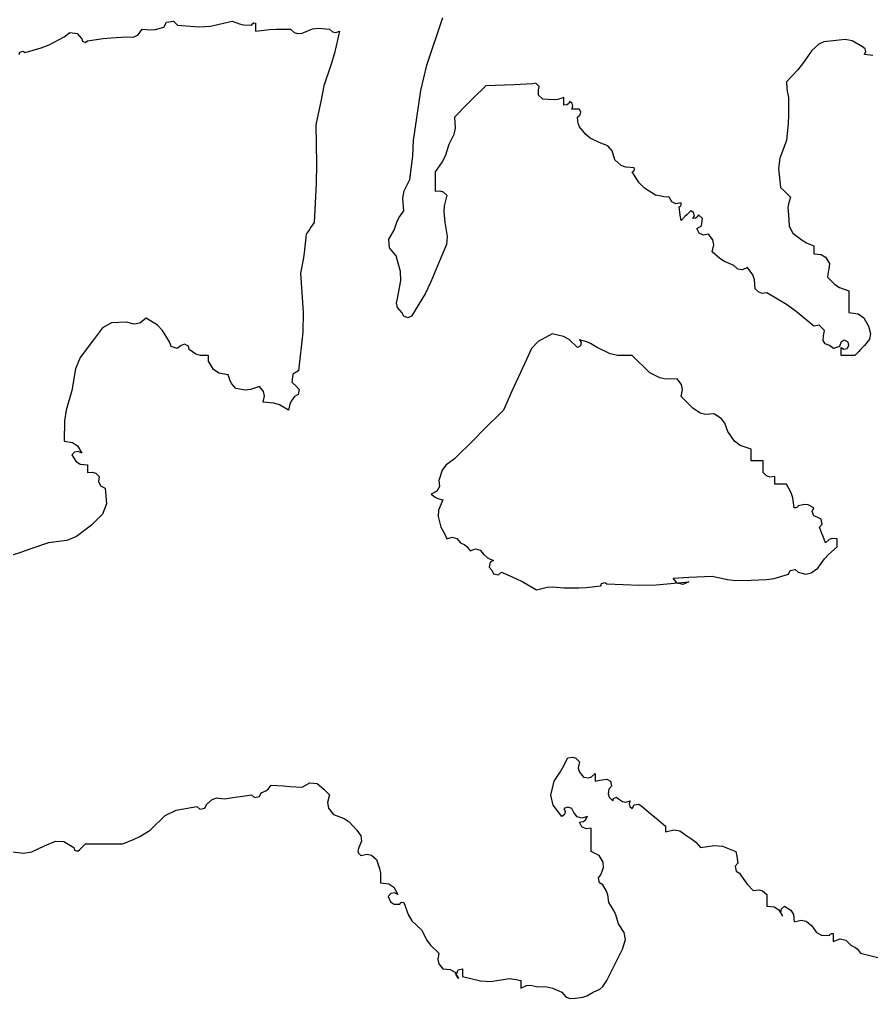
# Model space of a CAD drawing. Header units: millimetres. Extents: x 539196 to 807275, y 431843 to 1156631.
# Drawn here: x 624027.8 to 624192.4, y 519094.2 to 519283.2 of the extents above; entities that cross this region are included whole.
import ezdxf

# ---------------------------------------------------------------- set-up
doc = ezdxf.new("R2010")
doc.units = ezdxf.units.MM
doc.header["$MEASUREMENT"] = 0

# ---------------------------------------------------------------- blocks, each defined once
blk = doc.blocks.new('nhgjnj')
for p, q in [((94.0377, 4.0018), (94.0698, 4.1269)), ((90.8465, 4.0454), (90.8425, 4.0156)), ((90.8147, 4.0087), (90.7944, 3.9714)), ((90.822, 4.0175), (90.8147, 4.0087)), ((90.8319, 4.02), (90.822, 4.0175)), ((90.8425, 4.0156), (90.8319, 4.02)), ((91.7651, 3.9935), (91.7786, 4.0127)), ((91.7786, 4.0127), (91.808, 4.0295)), ((91.808, 4.0295), (91.8354, 4.0367)), ((91.8354, 4.0367), (91.8549, 4.0328)), ((91.8549, 4.0328), (91.8775, 4.0156)), ((91.8775, 4.0156), (91.8914, 4.0018)), ((90.7944, 3.9714), (90.7894, 3.9468)), ((91.7594, 3.9601), (91.7651, 3.9935)), ((91.8914, 4.0018), (91.8983, 3.9948)), ((91.8983, 3.9948), (91.9122, 3.9809)), ((91.9122, 3.9809), (91.9122, 3.9615)), ((94.0099, 3.967), (94.0174, 3.9832)), ((94.0174, 3.9832), (94.0236, 3.9909)), ((94.0236, 3.9909), (94.0377, 4.0018)), ((90.7894, 3.9468), (90.7939, 3.9045)), ((91.6704, 3.9261), (91.683, 3.9601)), ((91.683, 3.9601), (91.7136, 3.9601)), ((91.7136, 3.9601), (91.7288, 3.9601)), ((91.7288, 3.9601), (91.7594, 3.9601)), ((91.8653, 3.9575), (91.8583, 3.9436)), ((91.8583, 3.9436), (91.8636, 3.9323)), ((91.8775, 3.9601), (91.8653, 3.9575)), ((91.8874, 3.9543), (91.8775, 3.9601)), ((91.8844, 3.9323), (91.8904, 3.9421)), ((91.8904, 3.9421), (91.8874, 3.9543)), ((91.9122, 3.9615), (91.9122, 3.9517)), ((91.9122, 3.9517), (91.9122, 3.9323)), ((93.9869, 3.9285), (93.9915, 3.9492)), ((93.9915, 3.9492), (94.0099, 3.967)), ((90.7939, 3.9045), (90.7979, 3.8712)), ((91.6344, 3.8837), (91.6598, 3.9095)), ((91.6598, 3.9095), (91.6704, 3.9261)), ((91.8636, 3.9323), (91.8803, 3.9268)), ((91.8876, 3.905), (91.8775, 3.8906)), ((91.8803, 3.9268), (91.8876, 3.905)), ((91.8955, 3.9323), (91.8844, 3.9323)), ((91.9011, 3.9323), (91.8955, 3.9323)), ((91.9122, 3.9323), (91.9011, 3.9323)), ((92.5651, 3.9184), (92.5632, 3.9009)), ((92.5632, 3.9009), (92.567, 3.8895)), ((92.5763, 3.9184), (92.5651, 3.9184)), ((92.5818, 3.9184), (92.5763, 3.9184)), ((92.5929, 3.9184), (92.5818, 3.9184)), ((92.6205, 3.8876), (92.5929, 3.9184)), ((93.9674, 3.8984), (93.9682, 3.9045)), ((93.9697, 3.8936), (93.9674, 3.8984)), ((93.9682, 3.9045), (93.9793, 3.9045)), ((93.9793, 3.9045), (93.9849, 3.9045)), ((93.9849, 3.9045), (93.996, 3.9045)), ((93.996, 3.9045), (93.9869, 3.9285)), ((90.7979, 3.8712), (90.8061, 3.853)), ((91.5534, 3.8612), (91.5633, 3.8771)), ((91.5633, 3.8771), (91.5857, 3.8906)), ((91.5857, 3.8906), (91.6052, 3.888)), ((91.6052, 3.888), (91.6149, 3.8866)), ((91.6149, 3.8866), (91.6344, 3.8837)), ((91.8233, 3.8729), (91.8049, 3.8545)), ((91.8427, 3.8698), (91.8233, 3.8729)), ((91.8589, 3.8682), (91.8427, 3.8698)), ((91.8712, 3.8757), (91.8589, 3.8682)), ((91.8775, 3.8906), (91.8712, 3.8757)), ((92.5128, 3.8652), (92.495, 3.8616)), ((92.5235, 3.8559), (92.5128, 3.8652)), ((92.5457, 3.8642), (92.5235, 3.8559)), ((92.5568, 3.8684), (92.5457, 3.8642)), ((92.579, 3.8767), (92.5568, 3.8684)), ((92.567, 3.8895), (92.579, 3.8767)), ((92.6361, 3.8734), (92.6205, 3.8876)), ((92.6693, 3.8489), (92.6361, 3.8734)), ((93.9752, 3.8906), (93.9697, 3.8936)), ((93.9737, 3.862), (93.9752, 3.8906)), ((90.8061, 3.853), (90.8286, 3.8281)), ((91.5161, 3.8178), (91.5232, 3.835)), ((91.5232, 3.835), (91.5343, 3.835)), ((91.5343, 3.835), (91.5399, 3.835)), ((91.5399, 3.835), (91.551, 3.835)), ((91.551, 3.835), (91.5534, 3.8612)), ((91.808, 3.835), (91.7559, 3.7721)), ((91.8049, 3.8545), (91.808, 3.835)), ((92.454, 3.835), (92.4443, 3.8149)), ((92.4679, 3.8296), (92.454, 3.835)), ((92.4824, 3.8354), (92.4679, 3.8296)), ((92.4887, 3.8489), (92.4824, 3.8354)), ((92.495, 3.8616), (92.4887, 3.8489)), ((92.6859, 3.826), (92.6693, 3.8489)), ((93.9404, 3.8281), (93.9639, 3.8444)), ((93.9639, 3.8444), (93.9737, 3.862)), ((90.8286, 3.8281), (90.8756, 3.7954)), ((90.8756, 3.7954), (90.8981, 3.7771)), ((91.5024, 3.7934), (91.5119, 3.8094)), ((91.5119, 3.8094), (91.5161, 3.8178)), ((92.4443, 3.8149), (92.4426, 3.8014)), ((92.4426, 3.8014), (92.4471, 3.7795)), ((92.6832, 3.7795), (92.6897, 3.8071)), ((92.6897, 3.8071), (92.6859, 3.826)), ((93.9203, 3.7904), (93.9243, 3.8082)), ((93.9243, 3.8082), (93.9404, 3.8281)), ((90.8981, 3.7771), (90.9398, 3.7378)), ((91.453, 3.7475), (91.4776, 3.7607)), ((91.4776, 3.7607), (91.5024, 3.7934)), ((91.7559, 3.7721), (91.732, 3.7384)), ((92.4192, 3.7606), (92.4015, 3.7547)), ((92.454, 3.7656), (92.4192, 3.7606)), ((92.4471, 3.7795), (92.4525, 3.7765)), ((92.4525, 3.7765), (92.4548, 3.7717)), ((92.4548, 3.7717), (92.454, 3.7656)), ((92.6739, 3.7688), (92.6832, 3.7795)), ((92.6775, 3.751), (92.6739, 3.7688)), ((93.8845, 3.7533), (93.9005, 3.7632)), ((93.9005, 3.7632), (93.9266, 3.7656)), ((93.9266, 3.7656), (93.9203, 3.7904)), ((90.9398, 3.7378), (90.9621, 3.7393)), ((90.9621, 3.7393), (90.9733, 3.7407)), ((90.9733, 3.7407), (90.9953, 3.7447)), ((90.9953, 3.7447), (91.0565, 3.7456)), ((91.0565, 3.7456), (91.0873, 3.7442)), ((91.0873, 3.7442), (91.1481, 3.7378)), ((91.1481, 3.7378), (91.2109, 3.7139)), ((91.3149, 3.717), (91.3287, 3.7309)), ((91.3287, 3.7309), (91.3357, 3.7378)), ((91.3357, 3.7378), (91.3496, 3.7517)), ((91.3496, 3.7517), (91.3737, 3.7445)), ((91.3737, 3.7445), (91.387, 3.743)), ((91.387, 3.743), (91.4121, 3.7447)), ((91.4121, 3.7447), (91.453, 3.7475)), ((91.732, 3.7384), (91.6899, 3.6683)), ((92.4015, 3.7547), (92.3706, 3.7378)), ((92.3706, 3.7378), (92.3706, 3.7211)), ((92.6902, 3.7447), (92.6775, 3.751)), ((92.7054, 3.6935), (92.6902, 3.7447)), ((93.871, 3.7309), (93.8845, 3.7533)), ((93.8806, 3.7204), (93.871, 3.7309)), ((91.2109, 3.7139), (91.2481, 3.7092)), ((91.2481, 3.7092), (91.3149, 3.717)), ((92.354, 3.6961), (92.3429, 3.6961)), ((92.3429, 3.6961), (92.3448, 3.6787)), ((92.3595, 3.6961), (92.354, 3.6961)), ((92.3706, 3.6961), (92.3595, 3.6961)), ((92.3706, 3.7211), (92.3706, 3.7128)), ((92.3706, 3.7128), (92.3706, 3.6961)), ((92.7098, 3.6662), (92.7054, 3.6935)), ((93.871, 3.6683), (93.8733, 3.6944)), ((93.8733, 3.6944), (93.8833, 3.7104)), ((93.8929, 3.718), (93.8806, 3.7204)), ((93.8833, 3.7104), (93.9057, 3.7239)), ((93.9057, 3.7239), (93.8929, 3.718)), ((91.6899, 3.6683), (91.6919, 3.6509)), ((92.304, 3.6545), (92.2873, 3.6545)), ((92.2873, 3.6545), (92.2873, 3.6378)), ((92.3123, 3.6545), (92.304, 3.6545)), ((92.329, 3.6545), (92.3123, 3.6545)), ((92.341, 3.6672), (92.329, 3.6545)), ((92.3448, 3.6787), (92.341, 3.6672)), ((92.711, 3.6128), (92.7098, 3.6662)), ((93.816, 3.6531), (93.8293, 3.6683)), ((93.8293, 3.6683), (93.846, 3.6683)), ((93.846, 3.6683), (93.8543, 3.6683)), ((93.8543, 3.6683), (93.871, 3.6683)), ((91.6436, 3.6246), (91.6258, 3.6182)), ((91.676, 3.6267), (91.6436, 3.6246)), ((91.6881, 3.6394), (91.676, 3.6267)), ((91.6919, 3.6509), (91.6881, 3.6394)), ((92.2873, 3.6378), (92.2873, 3.6294)), ((92.2873, 3.6294), (92.2873, 3.6128)), ((93.7923, 3.5981), (93.8154, 3.6197)), ((93.8122, 3.6397), (93.816, 3.6531)), ((93.8154, 3.6197), (93.8122, 3.6397)), ((91.6258, 3.6182), (91.5996, 3.5989)), ((91.5996, 3.5989), (91.6087, 3.5814)), ((92.2456, 3.6128), (92.2324, 3.5733)), ((92.2623, 3.6128), (92.2456, 3.6128)), ((92.2706, 3.6128), (92.2623, 3.6128)), ((92.2873, 3.6128), (92.2706, 3.6128)), ((92.7122, 3.5569), (92.711, 3.6128)), ((93.7529, 3.5711), (93.7796, 3.5882)), ((93.7796, 3.5882), (93.7923, 3.5981)), ((91.5927, 3.5503), (91.5786, 3.5169)), ((91.6062, 3.5645), (91.5927, 3.5503)), ((91.6087, 3.5814), (91.6062, 3.5645)), ((92.2173, 3.5532), (92.1831, 3.5294)), ((92.2324, 3.5733), (92.2173, 3.5532)), ((92.7093, 3.5284), (92.7122, 3.5569)), ((93.6578, 3.5105), (93.6765, 3.5572)), ((93.6765, 3.5572), (93.693, 3.5607)), ((93.693, 3.5607), (93.7014, 3.5621)), ((93.7014, 3.5621), (93.7182, 3.5642)), ((93.7182, 3.5642), (93.7289, 3.5549)), ((93.7289, 3.5549), (93.7466, 3.5584)), ((93.7466, 3.5584), (93.7529, 3.5711)), ((91.5786, 3.5169), (91.5683, 3.5007)), ((92.1534, 3.5185), (92.1385, 3.5069)), ((92.1831, 3.5294), (92.1534, 3.5185)), ((92.6971, 3.4739), (92.7093, 3.5284)), ((91.5683, 3.5007), (91.5441, 3.4739)), ((92.1385, 3.5069), (92.1206, 3.4808)), ((92.1206, 3.4808), (92.1225, 3.4492)), ((93.6546, 3.4819), (93.6578, 3.5105)), ((93.6626, 3.4322), (93.6546, 3.4819)), ((91.5019, 3.4755), (91.4816, 3.46)), ((91.4816, 3.46), (91.4847, 3.4416)), ((91.5191, 3.4793), (91.5019, 3.4755)), ((91.5441, 3.4739), (91.5191, 3.4793)), ((92.1225, 3.4492), (92.1174, 3.4307)), ((92.7002, 3.4183), (92.6971, 3.4739)), ((91.426, 3.4391), (91.4121, 3.4252)), ((91.4121, 3.4252), (91.4207, 3.4202)), ((91.4207, 3.4202), (91.4246, 3.4143)), ((91.4246, 3.4143), (91.426, 3.4044)), ((91.4513, 3.4355), (91.426, 3.4391)), ((91.4607, 3.4183), (91.4513, 3.4355)), ((91.4773, 3.4268), (91.4607, 3.4183)), ((91.4847, 3.4416), (91.4773, 3.4268)), ((92.1174, 3.4307), (92.0998, 3.4044)), ((92.7015, 3.3905), (92.7002, 3.4183)), ((93.6352, 3.4048), (93.6437, 3.4148)), ((93.6437, 3.4148), (93.6626, 3.4322)), ((91.404, 3.4073), (91.3982, 3.3974)), ((91.3982, 3.3974), (91.4121, 3.3836)), ((91.4162, 3.4104), (91.404, 3.4073)), ((91.4121, 3.3836), (91.419, 3.3766)), ((91.426, 3.4044), (91.4162, 3.4104)), ((91.419, 3.3766), (91.4329, 3.3627)), ((92.0747, 3.3794), (92.0581, 3.3627)), ((92.0831, 3.3877), (92.0747, 3.3794)), ((92.0998, 3.4044), (92.0831, 3.3877)), ((92.7041, 3.3349), (92.7015, 3.3905)), ((92.7279, 3.2742), (92.7179, 3.3905)), ((92.7179, 3.3905), (92.7267, 3.3693)), ((93.6028, 3.3583), (93.6209, 3.3836)), ((93.6209, 3.3836), (93.6352, 3.4048)), ((91.3736, 3.3444), (91.3662, 3.3295)), ((91.3766, 3.3636), (91.3704, 3.3627)), ((91.3704, 3.3627), (91.3736, 3.3444)), ((91.3813, 3.3612), (91.3766, 3.3636)), ((91.3843, 3.3558), (91.3813, 3.3612)), ((91.4037, 3.3587), (91.3843, 3.3558)), ((91.4135, 3.3601), (91.4037, 3.3587)), ((91.4329, 3.3627), (91.4135, 3.3601)), ((92.0159, 3.3644), (91.9956, 3.3488)), ((91.9956, 3.3488), (91.9973, 3.3091)), ((92.0331, 3.3682), (92.0159, 3.3644)), ((92.0581, 3.3627), (92.0331, 3.3682)), ((92.7217, 3.3495), (92.7041, 3.3349)), ((92.7267, 3.3693), (92.7217, 3.3495)), ((93.5989, 3.3371), (93.6028, 3.3583)), ((91.3496, 3.321), (91.348, 3.3015)), ((91.3662, 3.3295), (91.3496, 3.321)), ((91.9973, 3.3091), (91.9926, 3.2871)), ((93.5584, 3.2738), (93.5862, 3.3072)), ((93.5862, 3.3072), (93.5945, 3.3072)), ((93.5945, 3.3072), (93.5987, 3.3072)), ((93.5987, 3.3072), (93.607, 3.3072)), ((93.607, 3.3072), (93.5989, 3.3371)), ((91.3426, 3.2724), (91.3177, 3.2324)), ((91.3466, 3.2917), (91.3426, 3.2724)), ((91.348, 3.3015), (91.3466, 3.2917)), ((91.9926, 3.2871), (91.9747, 3.2516)), ((92.7293, 3.2154), (92.7279, 3.2742)), ((93.5445, 3.2571), (93.5584, 3.2738)), ((91.9747, 3.2516), (91.9497, 3.2266)), ((93.5167, 3.2238), (93.5445, 3.2571)), ((91.2993, 3.214), (91.2593, 3.1891)), ((91.3177, 3.2324), (91.2993, 3.214)), ((91.9372, 3.2141), (91.9122, 3.1891)), ((91.9497, 3.2266), (91.9372, 3.2141)), ((92.7249, 3.0988), (92.7293, 3.2154)), ((93.5075, 3.213), (93.5167, 3.2238)), ((93.511, 3.1954), (93.5075, 3.213)), ((91.2454, 3.196), (91.2436, 3.1661)), ((91.2515, 3.1969), (91.2454, 3.196)), ((91.2563, 3.1945), (91.2515, 3.1969)), ((91.2593, 3.1891), (91.2563, 3.1945)), ((91.9122, 3.1891), (91.9125, 3.1378)), ((93.5009, 3.166), (93.4959, 3.1821)), ((93.4959, 3.1821), (93.5065, 3.1778)), ((93.5065, 3.1778), (93.5164, 3.1802)), ((93.5237, 3.1891), (93.511, 3.1954)), ((93.5164, 3.1802), (93.5237, 3.1891)), ((91.2369, 3.1494), (91.2176, 3.1266)), ((91.2436, 3.1661), (91.2369, 3.1494)), ((91.9125, 3.1378), (91.9064, 3.1103)), ((93.4834, 3.1336), (93.489, 3.1404)), ((93.4874, 3.1218), (93.4834, 3.1336)), ((93.489, 3.1404), (93.4989, 3.1541)), ((93.4989, 3.1541), (93.5009, 3.166)), ((93.9335, 3.1404), (93.9015, 3.1303)), ((93.9639, 3.1607), (93.9335, 3.1404)), ((93.9887, 3.1645), (93.9639, 3.1607)), ((94.0238, 3.1543), (93.9887, 3.1645)), ((94.0683, 3.1321), (94.0238, 3.1543)), ((91.1677, 3.102), (91.1551, 3.071)), ((91.1854, 3.1177), (91.1677, 3.102)), ((91.2176, 3.1266), (91.1854, 3.1177)), ((91.9064, 3.1103), (91.8844, 3.064)), ((92.7194, 3.0919), (92.7249, 3.0988)), ((93.4195, 3.0988), (93.4258, 3.1115)), ((93.4215, 3.082), (93.4195, 3.0988)), ((93.4258, 3.1115), (93.4435, 3.115)), ((93.4435, 3.115), (93.4542, 3.1057)), ((93.4542, 3.1057), (93.4717, 3.1035)), ((93.4717, 3.1035), (93.4833, 3.1074)), ((93.4833, 3.1074), (93.4959, 3.1196)), ((93.4959, 3.1196), (93.4874, 3.1218)), ((93.8175, 3.0979), (93.7946, 3.0849)), ((93.8309, 3.1024), (93.8175, 3.0979)), ((93.8571, 3.1057), (93.8309, 3.1024)), ((93.8858, 3.1232), (93.8571, 3.1057)), ((93.9015, 3.1303), (93.8858, 3.1232)), ((94.0905, 3.121), (94.0683, 3.1321)), ((94.1349, 3.0988), (94.0905, 3.121)), ((94.1564, 3.0848), (94.1349, 3.0988)), ((91.1551, 3.071), (91.1396, 3.039)), ((91.8844, 3.064), (91.8704, 3.0406)), ((92.7233, 3.0801), (92.7194, 3.0919)), ((92.7318, 3.0779), (92.7233, 3.0801)), ((92.7371, 3.0253), (92.7318, 3.0779)), ((93.4229, 3.0736), (93.4215, 3.082)), ((93.4264, 3.0571), (93.4229, 3.0736)), ((93.6904, 3.071), (93.6848, 3.0599)), ((93.7145, 3.0852), (93.6904, 3.071)), ((93.7335, 3.0871), (93.7145, 3.0852)), ((93.7599, 3.0779), (93.7335, 3.0871)), ((93.7705, 3.0686), (93.7599, 3.0779)), ((93.7883, 3.0722), (93.7705, 3.0686)), ((93.7946, 3.0849), (93.7883, 3.0722)), ((94.1661, 3.0735), (94.1564, 3.0848)), ((94.1766, 3.0501), (94.1661, 3.0735)), ((91.1396, 3.039), (91.1274, 3.0237)), ((91.8704, 3.0406), (91.8646, 3.0277)), ((93.4107, 3.0443), (93.3987, 3.0571)), ((93.3987, 3.0571), (93.4098, 3.0571)), ((93.4098, 3.0571), (93.4153, 3.0571)), ((93.4145, 3.0329), (93.4107, 3.0443)), ((93.4126, 3.0154), (93.4145, 3.0329)), ((93.4153, 3.0571), (93.4264, 3.0571)), ((93.5639, 3.0231), (93.5515, 3.0293)), ((93.5515, 3.0293), (93.5582, 3.0102)), ((93.6265, 3.0432), (93.5931, 3.0432)), ((93.5931, 3.0432), (93.5963, 3.0248)), ((93.6432, 3.0432), (93.6265, 3.0432)), ((93.6765, 3.0432), (93.6432, 3.0432)), ((93.6821, 3.0543), (93.6765, 3.0432)), ((93.6848, 3.0599), (93.6821, 3.0543)), ((94.1897, 3.0273), (94.1766, 3.0501)), ((91.0476, 3.0059), (91.037, 3.0015)), ((91.037, 3.0015), (91.037, 2.9904)), ((91.0575, 3.0034), (91.0476, 3.0059)), ((91.0648, 2.9946), (91.0575, 3.0034)), ((91.079, 2.995), (91.0648, 2.9946)), ((91.0863, 2.9965), (91.079, 2.995)), ((91.0995, 3.0015), (91.0863, 2.9965)), ((91.1274, 3.0237), (91.0995, 3.0015)), ((91.8844, 2.9946), (91.856, 2.965)), ((91.8646, 3.0277), (91.8566, 3.0015)), ((91.8566, 3.0015), (91.8664, 3.0075)), ((91.8664, 3.0075), (91.8786, 3.0045)), ((91.8786, 3.0045), (91.8844, 2.9946)), ((92.7385, 2.9988), (92.7371, 3.0253)), ((92.7388, 2.946), (92.7385, 2.9988)), ((93.3449, 2.9887), (93.357, 3.0015)), ((93.357, 3.0015), (93.3795, 2.9971)), ((93.3795, 2.9971), (93.3948, 3.0009)), ((93.3948, 3.0009), (93.4126, 3.0154)), ((93.5533, 2.9934), (93.5376, 2.9807)), ((93.5582, 3.0102), (93.5533, 2.9934)), ((93.5698, 3.0152), (93.5639, 3.0231)), ((93.5723, 3.0015), (93.5698, 3.0152)), ((93.5889, 3.01), (93.5723, 3.0015)), ((93.5963, 3.0248), (93.5889, 3.01)), ((94.1942, 3.0138), (94.1897, 3.0273)), ((94.1975, 2.9876), (94.1942, 3.0138)), ((91.0165, 2.9756), (91.0092, 2.9668)), ((91.0092, 2.9668), (91.0179, 2.9617)), ((91.0264, 2.9781), (91.0165, 2.9756)), ((91.0179, 2.9617), (91.0218, 2.9559)), ((91.037, 2.9737), (91.0264, 2.9781)), ((91.037, 2.9904), (91.037, 2.9849)), ((91.037, 2.9849), (91.037, 2.9737)), ((91.856, 2.965), (91.8448, 2.9443)), ((93.3411, 2.9773), (93.3449, 2.9887)), ((93.3431, 2.9598), (93.3411, 2.9773)), ((93.3773, 2.9419), (93.3431, 2.9598)), ((93.524, 2.9744), (93.5182, 2.9599)), ((93.5182, 2.9599), (93.5237, 2.946)), ((93.5376, 2.9807), (93.524, 2.9744)), ((94.1929, 2.9525), (94.1989, 2.9665)), ((94.1989, 2.9665), (94.1975, 2.9876)), ((91.0064, 2.946), (90.9953, 2.946)), ((90.9953, 2.946), (91.0021, 2.9246)), ((91.0021, 2.9246), (91.0036, 2.9128)), ((91.012, 2.946), (91.0064, 2.946)), ((91.0231, 2.946), (91.012, 2.946)), ((91.0218, 2.9559), (91.0231, 2.946)), ((91.8448, 2.9443), (91.8358, 2.9043)), ((92.7352, 2.9071), (92.7388, 2.946)), ((93.394, 2.9322), (93.3773, 2.9419)), ((93.4264, 2.9112), (93.394, 2.9322)), ((93.5515, 2.939), (93.5113, 2.9072)), ((93.5237, 2.946), (93.5343, 2.9503)), ((93.5343, 2.9503), (93.5442, 2.9478)), ((93.5442, 2.9478), (93.5515, 2.939)), ((94.1624, 2.9048), (94.1766, 2.939)), ((94.1766, 2.939), (94.1929, 2.9525)), ((91.0023, 2.8904), (91.0019, 2.8707)), ((91.0036, 2.9128), (91.0023, 2.8904)), ((91.8358, 2.9043), (91.8632, 2.8543)), ((92.7367, 2.8866), (92.7352, 2.9071)), ((93.4763, 2.8995), (93.4264, 2.9112)), ((93.5113, 2.9072), (93.4763, 2.8995)), ((94.158, 2.8857), (94.1624, 2.9048)), ((90.9559, 2.8574), (90.945, 2.8465)), ((90.9676, 2.8557), (90.9559, 2.8574)), ((90.9872, 2.8561), (90.9676, 2.8557)), ((91.0019, 2.8707), (90.9872, 2.8561)), ((91.8632, 2.8543), (91.8883, 2.831)), ((92.7457, 2.8487), (92.7367, 2.8866)), ((94.1558, 2.8487), (94.158, 2.8857)), ((90.945, 2.8465), (90.9467, 2.8348)), ((90.9467, 2.8348), (90.9498, 2.7682)), ((91.8883, 2.831), (91.94, 2.807)), ((92.7179, 2.8002), (92.7457, 2.8487)), ((94.1514, 2.8268), (94.1558, 2.8487)), ((94.153, 2.8133), (94.1514, 2.8268)), ((91.94, 2.807), (92.0066, 2.7763)), ((92.7053, 2.7751), (92.7179, 2.8002)), ((94.1314, 2.7766), (94.1349, 2.7931)), ((94.1349, 2.7931), (94.1461, 2.7931)), ((94.1461, 2.7931), (94.1516, 2.7931)), ((94.1516, 2.7931), (94.1627, 2.7931)), ((94.1627, 2.7931), (94.153, 2.8133)), ((90.9498, 2.7682), (90.9512, 2.7348)), ((92.0066, 2.7763), (92.0399, 2.761)), ((92.0399, 2.761), (92.1067, 2.7306)), ((92.6832, 2.7237), (92.7053, 2.7751)), ((94.128, 2.7515), (94.13, 2.7682)), ((94.1383, 2.6855), (94.128, 2.7515)), ((94.13, 2.7682), (94.1314, 2.7766)), ((90.9512, 2.7348), (90.9537, 2.6681)), ((92.1067, 2.7306), (92.1762, 2.6612)), ((92.6925, 2.713), (92.6832, 2.7237)), ((92.6314, 2.6734), (92.6358, 2.6807)), ((92.6358, 2.6807), (92.6415, 2.6959)), ((92.6415, 2.6959), (92.6478, 2.6832)), ((92.6478, 2.6832), (92.6656, 2.6797)), ((92.6656, 2.6797), (92.6763, 2.689)), ((92.6763, 2.689), (92.689, 2.6952)), ((92.689, 2.6952), (92.6925, 2.713)), ((94.1368, 2.6496), (94.1383, 2.6855)), ((90.9537, 2.6681), (90.9978, 2.6233)), ((92.1762, 2.6612), (92.2109, 2.6264)), ((92.6001, 2.6316), (92.6049, 2.6485)), ((92.6049, 2.6485), (92.6207, 2.6612)), ((92.6207, 2.6612), (92.6314, 2.6734)), ((94.121, 2.5848), (94.1368, 2.6496)), ((90.9978, 2.6233), (91.02, 2.6011)), ((92.2109, 2.6264), (92.2803, 2.557)), ((92.5927, 2.6017), (92.6068, 2.6125)), ((92.6068, 2.6125), (92.6001, 2.6316)), ((91.02, 2.6011), (91.0648, 2.557)), ((92.5633, 2.5651), (92.579, 2.5778)), ((92.579, 2.5778), (92.5865, 2.594)), ((92.5865, 2.594), (92.5927, 2.6017)), ((94.0969, 2.5702), (94.0933, 2.5848)), ((94.0933, 2.5848), (94.1044, 2.5848)), ((94.1044, 2.5848), (94.1099, 2.5848)), ((94.1099, 2.5848), (94.121, 2.5848)), ((91.0648, 2.557), (91.1045, 2.5588)), ((91.1045, 2.5588), (91.1266, 2.5541)), ((91.1266, 2.5541), (91.162, 2.5361)), ((92.2803, 2.557), (92.3022, 2.5261)), ((92.5584, 2.5483), (92.5633, 2.5651)), ((92.5651, 2.5292), (92.5584, 2.5483)), ((94.0933, 2.5153), (94.0956, 2.5414)), ((94.0956, 2.5414), (94.1056, 2.5573)), ((94.1154, 2.5629), (94.0969, 2.5702)), ((94.1056, 2.5573), (94.128, 2.5709)), ((94.128, 2.5709), (94.1154, 2.5629)), ((90.881, 2.4578), (90.7105, 2.5153)), ((91.162, 2.5361), (91.2036, 2.5234)), ((91.2036, 2.5234), (91.2242, 2.5132)), ((91.2242, 2.5132), (91.2593, 2.4875)), ((91.3268, 2.505), (91.3306, 2.5164)), ((91.3306, 2.5164), (91.3426, 2.5292)), ((91.3426, 2.5292), (91.3806, 2.5201)), ((91.3806, 2.5201), (91.401, 2.5187)), ((91.401, 2.5187), (91.4399, 2.5222)), ((91.4399, 2.5222), (91.4894, 2.5309)), ((91.4894, 2.5309), (91.5185, 2.5277)), ((91.5185, 2.5277), (91.5649, 2.5084)), ((91.5649, 2.5084), (91.6511, 2.473)), ((92.3022, 2.5261), (92.3207, 2.5127)), ((92.3207, 2.5127), (92.3568, 2.5014)), ((92.4213, 2.4973), (92.4262, 2.5153)), ((92.4262, 2.5153), (92.4622, 2.5003)), ((92.4857, 2.4986), (92.5235, 2.5084)), ((92.5235, 2.5084), (92.5396, 2.5177)), ((92.5396, 2.5177), (92.548, 2.5219)), ((92.548, 2.5219), (92.5651, 2.5292)), ((94.0755, 2.5008), (94.0933, 2.5153)), ((91.2593, 2.4875), (91.2871, 2.4875)), ((91.2871, 2.4875), (91.301, 2.4875)), ((91.301, 2.4875), (91.3287, 2.4875)), ((91.3287, 2.4875), (91.3268, 2.505)), ((91.6511, 2.473), (91.6933, 2.4519)), ((92.3568, 2.5014), (92.3791, 2.5029)), ((92.3791, 2.5029), (92.3953, 2.4936)), ((92.3953, 2.4936), (92.4054, 2.4736)), ((92.4054, 2.4736), (92.4168, 2.4884)), ((92.4168, 2.4884), (92.4213, 2.4973)), ((92.4622, 2.5003), (92.4857, 2.4986)), ((93.9913, 2.4581), (94.0089, 2.4713)), ((94.0089, 2.4713), (94.0377, 2.5014)), ((94.0377, 2.5014), (94.0602, 2.497)), ((94.0602, 2.497), (94.0755, 2.5008)), ((90.97, 2.4366), (90.881, 2.4578)), ((91.1481, 2.4111), (90.97, 2.4366)), ((91.6933, 2.4519), (91.7733, 2.4042)), ((93.9225, 2.4053), (93.9543, 2.4389)), ((93.9543, 2.4389), (93.9913, 2.4581)), ((91.2039, 2.4081), (91.1481, 2.4111)), ((91.2318, 2.4053), (91.2039, 2.4081)), ((91.2871, 2.3972), (91.2318, 2.4053)), ((91.7733, 2.4042), (91.7787, 2.3902)), ((93.9008, 2.3914), (93.9225, 2.4053)), ((91.3277, 2.3773), (91.2871, 2.3972)), ((91.3531, 2.3725), (91.3277, 2.3773)), ((91.3982, 2.3764), (91.3531, 2.3725)), ((91.4236, 2.3585), (91.3982, 2.3764)), ((91.7594, 2.3694), (91.7422, 2.3543)), ((91.773, 2.3758), (91.7594, 2.3694)), ((91.7787, 2.3902), (91.773, 2.3758)), ((93.8563, 2.3702), (93.8571, 2.3764)), ((93.8586, 2.3655), (93.8563, 2.3702)), ((93.8571, 2.3764), (93.9008, 2.3914)), ((91.4381, 2.3513), (91.4236, 2.3585)), ((91.4677, 2.3417), (91.4381, 2.3513)), ((91.4991, 2.3236), (91.4677, 2.3417)), ((91.558, 2.3486), (91.5297, 2.3259)), ((91.6142, 2.3643), (91.558, 2.3486)), ((91.6463, 2.3658), (91.6142, 2.3643)), ((91.7038, 2.3555), (91.6463, 2.3658)), ((91.7261, 2.3503), (91.7038, 2.3555)), ((91.7422, 2.3543), (91.7261, 2.3503)), ((93.7917, 2.3228), (93.8034, 2.3404)), ((93.8034, 2.3404), (93.8293, 2.3555)), ((93.8293, 2.3555), (93.8234, 2.3427)), ((93.8234, 2.3427), (93.8258, 2.3304)), ((93.8548, 2.3284), (93.8641, 2.3425)), ((93.864, 2.3625), (93.8586, 2.3655)), ((93.8641, 2.3425), (93.864, 2.3625)), ((91.5297, 2.3259), (91.4991, 2.3236)), ((93.7876, 2.293), (93.7917, 2.3228)), ((93.8258, 2.3304), (93.8363, 2.3208)), ((93.8363, 2.3208), (93.8548, 2.3284)), ((93.6898, 2.2614), (93.7043, 2.2791)), ((93.7043, 2.2791), (93.7363, 2.2901)), ((93.7363, 2.2901), (93.7538, 2.293)), ((93.7538, 2.293), (93.7876, 2.293)), ((93.686, 2.2461), (93.6898, 2.2614)), ((93.6904, 2.2236), (93.686, 2.2461)), ((93.5709, 2.1822), (93.6001, 2.2097)), ((93.6001, 2.2097), (93.6211, 2.2235)), ((93.6211, 2.2235), (93.6391, 2.2255)), ((93.6391, 2.2255), (93.6626, 2.2166)), ((93.6626, 2.2166), (93.6734, 2.2127)), ((93.6734, 2.2127), (93.6827, 2.215)), ((93.6827, 2.215), (93.6904, 2.2236)), ((93.5445, 2.1263), (93.5587, 2.1638)), ((93.5587, 2.1638), (93.5709, 2.1822)), ((90.7646, 2.1341), (90.7592, 2.1472)), ((90.7592, 2.1472), (90.8381, 2.1296)), ((90.7623, 2.1224), (90.7646, 2.1341)), ((90.8381, 2.1296), (90.8773, 2.1184)), ((93.5222, 2.1088), (93.5445, 2.1263)), ((90.7484, 2.0733), (90.7522, 2.1124)), ((90.7522, 2.1124), (90.7623, 2.1224)), ((90.8773, 2.1184), (90.9537, 2.0916)), ((90.9537, 2.0916), (91.0092, 2.0805)), ((93.4342, 2.0684), (93.4542, 2.0916)), ((93.4542, 2.0916), (93.4626, 2.0999)), ((93.4626, 2.0999), (93.4667, 2.1041)), ((93.4667, 2.1041), (93.4751, 2.1124)), ((93.4751, 2.1124), (93.5024, 2.1049)), ((93.5024, 2.1049), (93.5222, 2.1088)), ((90.7515, 2.0517), (90.7484, 2.0733)), ((91.0092, 2.0805), (91.037, 2.0749)), ((91.037, 2.0749), (91.0926, 2.0638)), ((91.0926, 2.0638), (91.2315, 2.0653)), ((91.2315, 2.0653), (91.3011, 2.0639)), ((91.3011, 2.0639), (91.4399, 2.0569)), ((91.4399, 2.0569), (91.4566, 2.0458)), ((93.4317, 2.0417), (93.4342, 2.0684)), ((90.7661, 2.0152), (90.7515, 2.0517)), ((91.4566, 2.0458), (91.4649, 2.0402)), ((91.4649, 2.0402), (91.4816, 2.0291)), ((91.4816, 2.0291), (91.5374, 2.0231)), ((91.5374, 2.0231), (91.5653, 2.0189)), ((91.5653, 2.0189), (91.6205, 2.0082)), ((93.4473, 2.0152), (93.4317, 2.0417)), ((90.7522, 1.9735), (90.7645, 1.9861)), ((90.7645, 1.9861), (90.7683, 1.9978)), ((90.7683, 1.9978), (90.7661, 2.0152)), ((91.6205, 2.0082), (91.7591, 2.0179)), ((91.7591, 2.0179), (91.8297, 2.0165)), ((91.8297, 2.0165), (91.9678, 2.0013)), ((91.9678, 2.0013), (91.9789, 1.9819)), ((92.0077, 1.9783), (92.0233, 1.9944)), ((92.0233, 1.9944), (92.034, 2.0036)), ((92.034, 2.0036), (92.0518, 2.0001)), ((92.0518, 2.0001), (92.0581, 1.9874)), ((92.0581, 1.9874), (92.0754, 1.9752)), ((93.4448, 1.9707), (93.4473, 2.0152)), ((90.7519, 1.9234), (90.7522, 1.9735)), ((91.9789, 1.9819), (92.0077, 1.9783)), ((92.0754, 1.9752), (92.0859, 1.9707)), ((92.0859, 1.9707), (92.1067, 1.9666)), ((92.1067, 1.9666), (92.0883, 1.9336)), ((93.4434, 1.9485), (93.4448, 1.9707)), ((90.7533, 1.8982), (90.7519, 1.9234)), ((92.0883, 1.9336), (92.0822, 1.9139)), ((93.4403, 1.9041), (93.4434, 1.9485)), ((90.7592, 1.8485), (90.7533, 1.8982)), ((92.0564, 1.8807), (92.0411, 1.8768)), ((92.0789, 1.8763), (92.0564, 1.8807)), ((92.0822, 1.9139), (92.0789, 1.8763)), ((93.4544, 1.8932), (93.4403, 1.9041)), ((93.4606, 1.8855), (93.4544, 1.8932)), ((93.4681, 1.8693), (93.4606, 1.8855)), ((90.7305, 1.8423), (90.7314, 1.8485)), ((90.7314, 1.8485), (90.7425, 1.8485)), ((90.7425, 1.8485), (90.7481, 1.8485)), ((90.7481, 1.8485), (90.7592, 1.8485)), ((92.0411, 1.8768), (92.0233, 1.8624)), ((92.0233, 1.8624), (92.0341, 1.8307)), ((93.4808, 1.863), (93.4681, 1.8693)), ((93.4751, 1.8346), (93.4844, 1.8453)), ((93.4844, 1.8453), (93.4808, 1.863)), ((90.7329, 1.8376), (90.7305, 1.8423)), ((90.7383, 1.8346), (90.7329, 1.8376)), ((90.7369, 1.8063), (90.7383, 1.8346)), ((92.0356, 1.8121), (92.0303, 1.779)), ((92.0341, 1.8307), (92.0356, 1.8121)), ((93.4806, 1.7957), (93.4751, 1.8346)), ((90.7244, 1.7651), (90.734, 1.7918)), ((90.734, 1.7918), (90.7369, 1.8063)), ((92.0303, 1.779), (92.0132, 1.7646)), ((93.4834, 1.7762), (93.4806, 1.7957)), ((93.489, 1.7373), (93.4834, 1.7762)), ((90.7415, 1.689), (90.7244, 1.7651)), ((91.9817, 1.7512), (91.9759, 1.7178)), ((92.0028, 1.7587), (91.9817, 1.7512)), ((92.0132, 1.7646), (92.0028, 1.7587)), ((91.9759, 1.7178), (91.9625, 1.6986)), ((93.486, 1.7112), (93.489, 1.7373)), ((93.4917, 1.694), (93.486, 1.7112)), ((90.7444, 1.6484), (90.7415, 1.689)), ((91.9205, 1.6818), (91.9122, 1.6818)), ((91.9122, 1.6818), (91.9131, 1.6528)), ((91.9247, 1.6818), (91.9205, 1.6818)), ((91.933, 1.6818), (91.9247, 1.6818)), ((91.9625, 1.6986), (91.933, 1.6818)), ((93.5098, 1.6748), (93.4917, 1.694)), ((93.5225, 1.6685), (93.5098, 1.6748)), ((90.7383, 1.5706), (90.7444, 1.6484)), ((91.9081, 1.636), (91.8914, 1.6123)), ((91.9131, 1.6528), (91.9081, 1.636)), ((93.5167, 1.6401), (93.526, 1.6508)), ((93.5288, 1.5665), (93.5167, 1.6401)), ((93.526, 1.6508), (93.5225, 1.6685)), ((91.8792, 1.6098), (91.8722, 1.5958)), ((91.8914, 1.6123), (91.8792, 1.6098)), ((90.7244, 1.5568), (90.7383, 1.5706)), ((91.8722, 1.5958), (91.8775, 1.5845)), ((91.8775, 1.5845), (91.8876, 1.5702)), ((91.8876, 1.5702), (91.8803, 1.5483)), ((93.5485, 1.5272), (93.5288, 1.5665)), ((90.728, 1.5315), (90.7244, 1.5568)), ((90.7453, 1.522), (90.728, 1.5315)), ((91.8636, 1.5429), (91.8236, 1.5179)), ((91.8803, 1.5483), (91.8636, 1.5429)), ((90.7535, 1.4925), (90.7453, 1.522)), ((91.8052, 1.4995), (91.7802, 1.4595)), ((91.8236, 1.5179), (91.8052, 1.4995)), ((93.6001, 1.4734), (93.5485, 1.5272)), ((90.7522, 1.4456), (90.755, 1.4762)), ((90.755, 1.4762), (90.7535, 1.4925)), ((93.623, 1.4365), (93.6001, 1.4734)), ((90.7723, 1.4309), (90.7522, 1.4456)), ((90.7803, 1.4149), (90.7723, 1.4309)), ((91.7802, 1.4595), (91.7972, 1.4368)), ((91.7972, 1.4368), (91.8011, 1.4175)), ((93.6329, 1.4167), (93.623, 1.4365)), ((90.78, 1.39), (90.7803, 1.4149)), ((91.8011, 1.4175), (91.7941, 1.39)), ((93.6487, 1.3762), (93.6329, 1.4167)), ((90.783, 1.3343), (90.78, 1.39)), ((91.7941, 1.39), (91.797, 1.3367)), ((93.6487, 1.3234), (93.6487, 1.3762)), ((90.7858, 1.3064), (90.783, 1.3343)), ((91.797, 1.3367), (91.8141, 1.3043)), ((93.6487, 1.297), (93.6487, 1.3234)), ((90.7939, 1.2511), (90.7858, 1.3064)), ((91.8141, 1.3043), (91.8566, 1.272)), ((92.3308, 1.28), (92.3429, 1.2928)), ((92.3429, 1.2928), (92.3612, 1.2896)), ((92.3612, 1.2896), (92.3761, 1.297)), ((92.3761, 1.297), (92.3845, 1.3136)), ((92.3845, 1.3136), (92.4406, 1.3181)), ((92.4406, 1.3181), (92.4767, 1.3048)), ((92.4767, 1.3048), (92.5165, 1.265)), ((93.6487, 1.2442), (93.6487, 1.297)), ((91.8566, 1.272), (91.9194, 1.225)), ((92.327, 1.2686), (92.3308, 1.28)), ((92.329, 1.2511), (92.327, 1.2686)), ((92.5165, 1.265), (92.5563, 1.2123)), ((90.7677, 1.214), (90.787, 1.2303)), ((90.787, 1.2303), (90.7955, 1.2325)), ((90.7994, 1.2443), (90.7939, 1.2511)), ((90.7955, 1.2325), (90.7994, 1.2443)), ((91.9194, 1.225), (91.9598, 1.2079)), ((92.2336, 1.2151), (92.2595, 1.2303)), ((92.2595, 1.2303), (92.2536, 1.2174)), ((92.2889, 1.2091), (92.2988, 1.225)), ((92.2988, 1.225), (92.3012, 1.2511)), ((92.3012, 1.2511), (92.3123, 1.2511)), ((92.3123, 1.2511), (92.3179, 1.2511)), ((92.3179, 1.2511), (92.329, 1.2511)), ((93.6571, 1.2358), (93.6487, 1.2442)), ((93.6612, 1.2317), (93.6571, 1.2358)), ((93.6696, 1.2233), (93.6612, 1.2317)), ((93.6751, 1.2165), (93.6696, 1.2233)), ((90.7648, 1.1878), (90.7677, 1.214)), ((90.78, 1.1678), (90.7648, 1.1878)), ((91.9598, 1.2079), (92.0372, 1.1956)), ((92.0372, 1.1956), (92.1073, 1.1747)), ((92.2178, 1.1678), (92.2219, 1.1976)), ((92.2219, 1.1976), (92.2336, 1.2151)), ((92.2536, 1.2174), (92.256, 1.2051)), ((92.256, 1.2051), (92.2665, 1.1956)), ((92.2665, 1.1956), (92.2889, 1.2091)), ((92.5563, 1.2123), (92.5705, 1.1777)), ((93.6412, 1.1666), (93.6626, 1.2025)), ((93.6626, 1.2025), (93.6711, 1.2047)), ((93.6711, 1.2047), (93.6751, 1.2165)), ((90.808, 1.1149), (90.78, 1.1678)), ((92.1073, 1.1747), (92.1448, 1.1689)), ((92.1448, 1.1689), (92.2178, 1.1678)), ((92.5705, 1.1777), (92.579, 1.1122)), ((93.6392, 1.1367), (93.6412, 1.1666)), ((90.8193, 1.0865), (90.808, 1.1149)), ((93.6557, 1.0983), (93.6392, 1.1367)), ((90.8356, 1.0289), (90.8193, 1.0865)), ((92.579, 1.1122), (92.6019, 1.0457)), ((93.677, 1.0523), (93.6557, 1.0983)), ((92.6019, 1.0457), (92.613, 1.0124)), ((93.6818, 1.0237), (93.677, 1.0523)), ((90.8301, 1.022), (90.8356, 1.0289)), ((90.834, 1.0102), (90.8301, 1.022)), ((90.8425, 1.008), (90.834, 1.0102)), ((92.613, 1.0124), (92.6346, 0.9455)), ((93.6765, 0.9733), (93.6818, 1.0237))]:
    blk.add_line(p, q)
blk = doc.blocks.new('图签11')
at = {"xscale": 38.39999999990687, "yscale": 38.39999999996508, "zscale": 38.40000000000001}
blk.add_blockref('nhgjnj', (3663617.64, -352837.83), dxfattribs=at)

msp = doc.modelspace()

# ---------------------------------------------------------------- block references
at = {"xscale": 1.41428571427241, "yscale": 1.41428571427241, "zscale": 1.414285714285714, "rotation": 270}
msp.add_blockref('图签11', (1122986.51, 5705612.11), dxfattribs=at)

doc.saveas('drawing.dxf')
